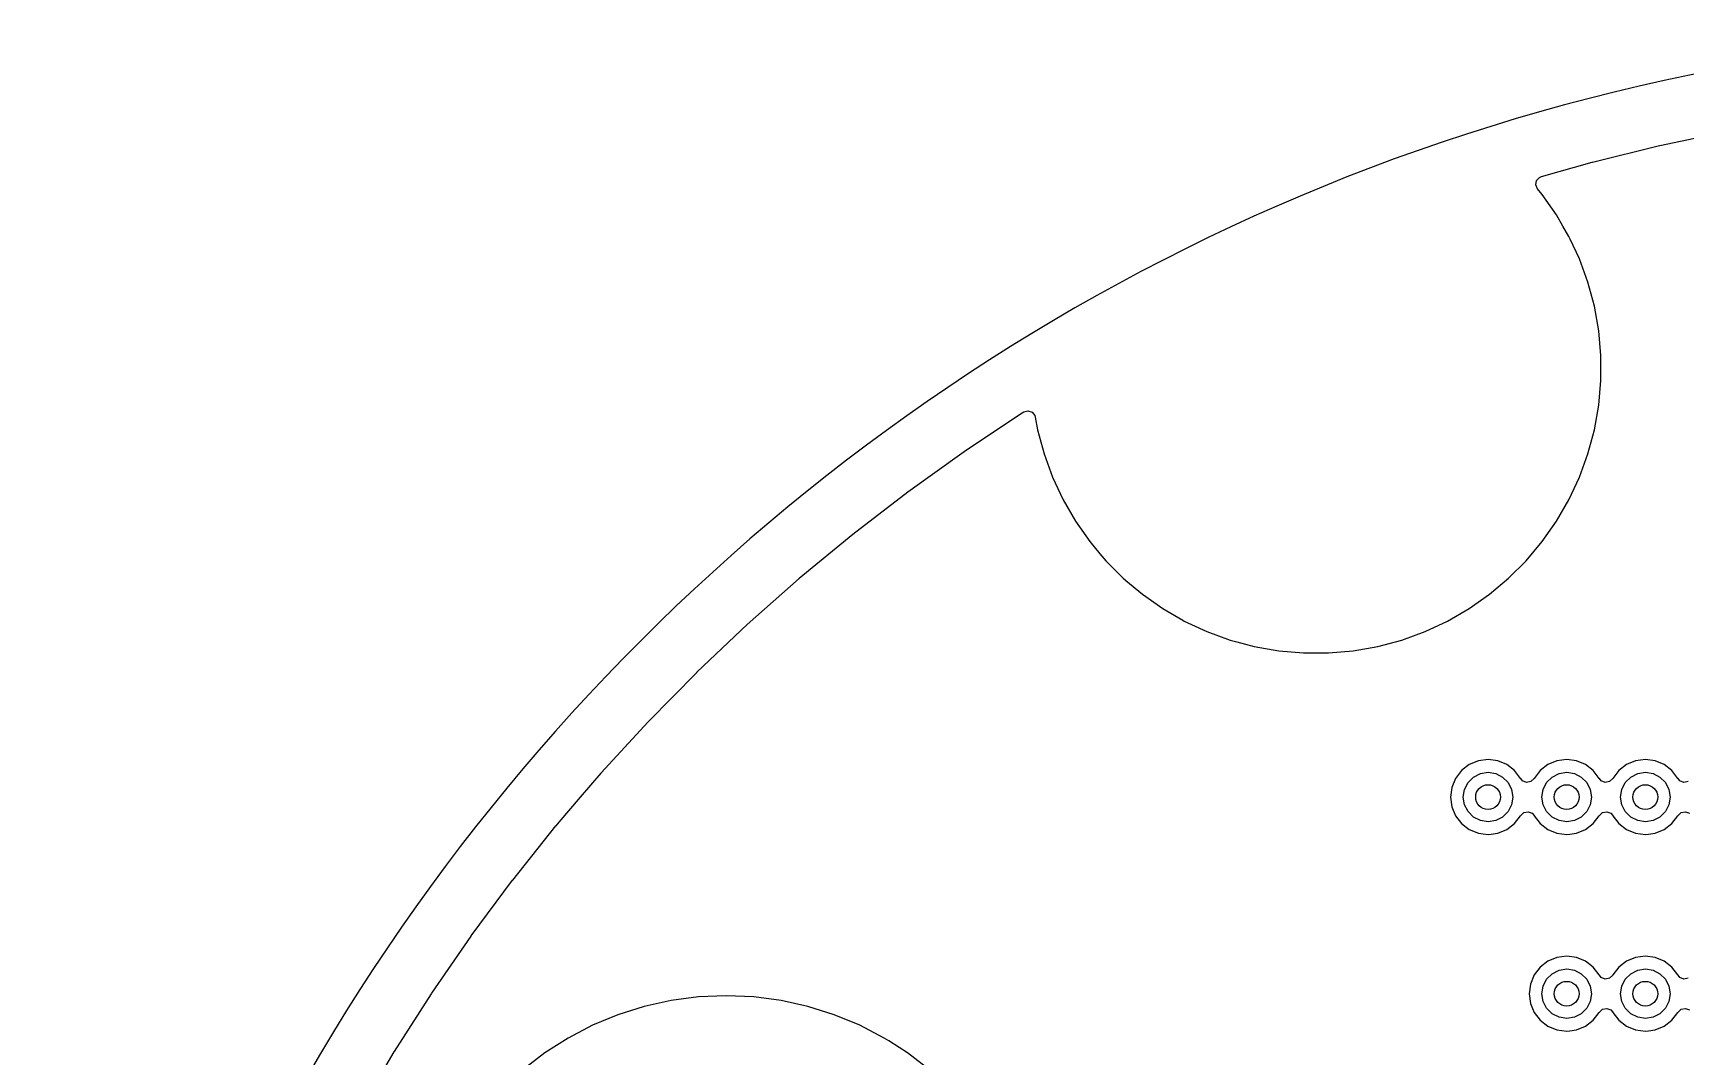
# Model space of a CAD drawing. Extents: x 116 to 183, y -128 to -37.6.
# Drawn here: x 115.95 to 142.64, y -54.11 to -37.57 of the extents above; entities that cross this region are included whole.
import ezdxf

# ---------------------------------------------------------------- set-up
doc = ezdxf.new("R2010")
doc.units = 0
doc.layers.add('BLACK', color=7, linetype='CONTINUOUS')

msp = doc.modelspace()

# ---------------------------------------------------------------- linework, layer by layer
at = {"layer": 'BLACK', "linetype": 'CONTINUOUS'}
for p, q in [((142.220778, -39.389185), (143.314555, -39.159325)), ((141.131407, -39.657615), (142.216629, -39.390132)), ((142.216629, -39.390132), (142.220778, -39.389185)), ((140.306502, -39.89134), (141.127332, -39.658694)), ((141.127332, -39.658694), (141.131407, -39.657615)), ((140.217319, -40.026336), (140.228358, -39.957344)), ((140.245331, -40.090344), (140.217319, -40.026336)), ((140.228358, -39.957344), (140.274946, -39.905273)), ((140.274946, -39.905273), (140.306502, -39.89134)), ((140.320534, -40.179969), (140.245331, -40.090344)), ((140.320539, -40.179975), (140.320534, -40.179969)), ((140.550959, -40.509048), (140.320539, -40.179975)), ((140.655394, -40.689936), (140.550959, -40.509048)), ((140.751817, -40.856945), (140.655394, -40.689936)), ((140.751825, -40.85696), (140.751817, -40.856945)), ((140.774038, -40.904597), (140.751825, -40.85696)), ((140.921597, -41.221038), (140.774038, -40.904597)), ((141.058995, -41.598535), (140.921597, -41.221038)), ((141.162969, -41.986571), (141.058995, -41.598535)), ((141.232728, -42.382192), (141.162969, -41.986571)), ((141.26774, -42.782388), (141.232728, -42.382192)), ((141.26774, -43.184112), (141.26774, -42.782388)), ((141.232728, -43.584308), (141.26774, -43.184112)), ((130.990412, -44.326581), (131.921138, -43.70759)), ((131.921138, -43.70759), (131.92466, -43.705334)), ((131.92466, -43.705334), (131.948175, -43.69084)), ((131.948175, -43.69084), (132.015574, -43.672423)), ((132.015574, -43.672423), (132.08223, -43.693367)), ((132.08223, -43.693367), (132.126982, -43.747024)), ((132.126982, -43.747024), (132.135353, -43.774868)), ((141.162969, -43.979929), (141.232728, -43.584308)), ((132.135353, -43.774868), (132.17151, -43.979923)), ((132.17151, -43.979923), (132.171513, -43.979936)), ((132.171513, -43.979936), (132.275481, -44.367954)), ((141.058995, -44.367965), (141.162969, -43.979929)), ((130.078202, -44.979676), (130.986983, -44.328948)), ((130.986983, -44.328948), (130.990412, -44.326581)), ((132.275481, -44.367954), (132.275484, -44.367964)), ((132.275484, -44.367964), (132.275485, -44.367965)), ((132.275485, -44.367965), (132.412883, -44.745462)), ((140.921597, -44.745462), (141.058995, -44.367965)), ((132.412883, -44.745462), (132.412886, -44.745469)), ((132.412886, -44.745469), (132.412887, -44.745471)), ((132.412887, -44.745471), (132.582654, -45.109539)), ((140.751821, -45.109548), (140.921597, -44.745462)), ((129.189078, -45.663868), (130.074825, -44.982183)), ((130.074825, -44.982183), (130.078202, -44.979676)), ((132.582654, -45.109539), (132.582662, -45.109554)), ((132.582662, -45.109554), (132.783516, -45.457443)), ((140.550959, -45.457452), (140.751821, -45.109548)), ((132.783516, -45.457443), (132.783525, -45.457458)), ((132.783525, -45.457458), (133.013945, -45.786531)), ((140.320539, -45.786525), (140.550959, -45.457452)), ((128.324053, -46.378378), (129.185761, -45.666513)), ((129.185761, -45.666513), (129.189078, -45.663868)), ((133.013945, -45.786531), (133.178719, -45.9829)), ((140.062316, -46.094264), (140.320539, -45.786525)), ((133.178719, -45.9829), (133.272164, -46.094264)), ((133.272164, -46.094264), (133.556226, -46.378326)), ((139.778254, -46.378326), (140.062316, -46.094264)), ((127.484287, -47.122251), (128.320859, -46.381111)), ((128.320859, -46.381111), (128.324053, -46.378378)), ((133.556226, -46.378326), (133.59589, -46.411608)), ((133.59589, -46.411608), (133.863958, -46.636544)), ((139.470515, -46.636549), (139.778254, -46.378326)), ((133.863958, -46.636544), (133.863964, -46.636548)), ((133.863964, -46.636548), (133.863965, -46.636549)), ((133.863965, -46.636549), (134.193038, -46.866969)), ((139.141442, -46.866969), (139.470515, -46.636549)), ((134.193038, -46.866969), (134.519098, -47.055219)), ((138.793538, -47.067831), (139.141442, -46.866969)), ((126.670592, -47.89476), (127.481139, -47.125137)), ((127.481139, -47.125137), (127.484287, -47.122251)), ((134.519098, -47.055219), (134.540935, -47.067827)), ((134.540935, -47.067827), (134.54095, -47.067835)), ((134.54095, -47.067835), (134.657646, -47.122251)), ((134.657646, -47.122251), (134.905028, -47.237607)), ((134.905028, -47.237607), (135.282525, -47.375005)), ((138.051955, -47.375005), (138.429452, -47.237607)), ((138.429452, -47.237607), (138.793538, -47.067831)), ((135.282525, -47.375005), (135.282531, -47.375006)), ((135.282531, -47.375006), (135.282535, -47.375008)), ((135.282535, -47.375008), (135.388203, -47.403321)), ((135.388203, -47.403321), (135.670561, -47.478979)), ((135.670561, -47.478979), (136.066182, -47.548738)), ((137.268298, -47.548738), (137.663919, -47.478979)), ((137.663919, -47.478979), (138.051955, -47.375005)), ((136.066182, -47.548738), (136.466376, -47.583749)), ((136.466376, -47.583749), (136.466377, -47.58375)), ((136.466377, -47.58375), (136.466378, -47.58375)), ((136.466378, -47.58375), (136.868103, -47.58375)), ((136.868103, -47.583749), (137.268298, -47.548738)), ((136.868103, -47.58375), (136.868103, -47.583749)), ((125.884104, -48.694839), (126.667608, -47.897693)), ((126.667608, -47.897693), (126.670592, -47.89476)), ((125.125711, -49.521577), (125.88121, -48.697888)), ((125.88121, -48.697888), (125.884104, -48.694839)), ((139.289237, -49.325956), (139.14316, -49.386463)), ((139.289239, -49.325955), (139.289237, -49.325956)), ((139.445999, -49.305318), (139.289239, -49.325955)), ((139.446001, -49.305318), (139.445999, -49.305318)), ((139.60276, -49.325955), (139.446001, -49.305318)), ((139.602762, -49.325956), (139.60276, -49.325955)), ((139.748841, -49.386464), (139.602762, -49.325956)), ((140.559237, -49.325956), (140.41316, -49.386463)), ((140.559239, -49.325955), (140.559237, -49.325956)), ((140.715999, -49.305318), (140.559239, -49.325955)), ((140.716001, -49.305318), (140.715999, -49.305318)), ((140.87276, -49.325955), (140.716001, -49.305318)), ((140.872762, -49.325956), (140.87276, -49.325955)), ((141.018841, -49.386464), (140.872762, -49.325956)), ((141.829237, -49.325956), (141.68316, -49.386463)), ((141.829239, -49.325955), (141.829237, -49.325956)), ((141.985999, -49.305318), (141.829239, -49.325955)), ((141.986001, -49.305318), (141.985999, -49.305318)), ((142.14276, -49.325955), (141.986001, -49.305318)), ((142.142762, -49.325956), (142.14276, -49.325955)), ((142.288841, -49.386464), (142.142762, -49.325956)), ((124.792436, -49.910998), (125.122911, -49.524736)), ((125.122911, -49.524736), (125.125711, -49.521577)), ((138.921463, -49.60816), (138.860956, -49.754237)), ((139.017718, -49.482718), (138.921463, -49.60816)), ((139.14316, -49.386463), (139.017718, -49.482718)), ((139.122393, -49.675886), (139.210886, -49.587393)), ((139.210886, -49.587393), (139.322393, -49.530577)), ((139.322393, -49.530577), (139.446, -49.511)), ((139.446, -49.511), (139.569607, -49.530577)), ((139.569607, -49.530577), (139.681114, -49.587393)), ((139.681114, -49.587393), (139.769607, -49.675886)), ((139.874282, -49.482718), (139.748841, -49.386464)), ((139.970536, -49.608159), (139.874282, -49.482718)), ((139.970541, -49.608166), (139.970536, -49.608159)), ((139.973613, -49.613487), (139.970541, -49.608166)), ((140.004349, -49.648959), (139.973613, -49.613487)), ((140.188387, -49.613487), (140.137821, -49.661703)), ((140.191458, -49.608166), (140.188387, -49.613487)), ((140.287718, -49.482718), (140.191458, -49.608166)), ((140.41316, -49.386463), (140.287718, -49.482718)), ((140.392393, -49.675886), (140.480886, -49.587393)), ((140.480886, -49.587393), (140.592393, -49.530577)), ((140.592393, -49.530577), (140.716, -49.511)), ((140.716, -49.511), (140.839607, -49.530577)), ((140.839607, -49.530577), (140.951114, -49.587393)), ((140.951114, -49.587393), (141.039607, -49.675886)), ((141.144282, -49.482718), (141.018841, -49.386464)), ((141.240536, -49.608159), (141.144282, -49.482718)), ((141.240541, -49.608166), (141.240536, -49.608159)), ((141.243613, -49.613487), (141.240541, -49.608166)), ((141.274349, -49.648959), (141.243613, -49.613487)), ((141.458387, -49.613487), (141.407821, -49.661703)), ((141.461458, -49.608166), (141.458387, -49.613487)), ((141.557718, -49.482718), (141.461458, -49.608166)), ((141.68316, -49.386463), (141.557718, -49.482718)), ((141.662393, -49.675886), (141.750886, -49.587393)), ((141.750886, -49.587393), (141.862393, -49.530577)), ((141.862393, -49.530577), (141.986, -49.511)), ((141.986, -49.511), (142.109607, -49.530577)), ((142.109607, -49.530577), (142.221114, -49.587393)), ((142.221114, -49.587393), (142.309607, -49.675886)), ((142.414282, -49.482718), (142.288841, -49.386464)), ((142.510536, -49.608159), (142.414282, -49.482718)), ((142.510541, -49.608166), (142.510536, -49.608159)), ((142.513613, -49.613487), (142.510541, -49.608166)), ((142.544349, -49.648959), (142.513613, -49.613487)), ((124.447111, -50.314616), (124.792436, -49.910998)), ((138.860955, -49.754239), (138.840318, -49.910998)), ((138.840318, -49.910998), (138.840318, -49.911001)), ((138.840318, -49.911001), (138.860955, -50.06776)), ((138.860956, -49.754237), (138.860955, -49.754239)), ((139.046, -49.911), (139.065577, -49.787393)), ((139.065577, -50.034607), (139.046, -49.911)), ((139.065577, -49.787393), (139.122393, -49.675886)), ((139.769607, -49.675886), (139.826423, -49.787393)), ((139.826423, -49.787393), (139.846, -49.911)), ((139.846, -49.911), (139.826423, -50.034607)), ((140.069214, -49.674927), (140.004349, -49.648959)), ((140.137821, -49.661703), (140.069214, -49.674927)), ((140.316, -49.911), (140.335577, -49.787393)), ((140.335577, -50.034607), (140.316, -49.911)), ((140.335577, -49.787393), (140.392393, -49.675886)), ((141.039607, -49.675886), (141.096423, -49.787393)), ((141.096423, -49.787393), (141.116, -49.911)), ((141.116, -49.911), (141.096423, -50.034607)), ((141.339214, -49.674927), (141.274349, -49.648959)), ((141.407821, -49.661703), (141.339214, -49.674927)), ((141.586, -49.911), (141.605577, -49.787393)), ((141.605577, -50.034607), (141.586, -49.911)), ((141.605577, -49.787393), (141.662393, -49.675886)), ((142.309607, -49.675886), (142.366423, -49.787393)), ((142.366423, -49.787393), (142.386, -49.911)), ((142.386, -49.911), (142.366423, -50.034607)), ((142.609214, -49.674927), (142.544349, -49.648959)), ((142.677821, -49.661703), (142.609214, -49.674927)), ((138.860955, -50.06776), (138.860956, -50.067762)), ((138.860956, -50.067762), (138.920654, -50.211887)), ((139.122393, -50.146114), (139.065577, -50.034607)), ((139.210886, -50.234607), (139.122393, -50.146114)), ((139.769607, -50.146114), (139.681114, -50.234607)), ((139.826423, -50.034607), (139.769607, -50.146114)), ((139.97361, -50.208515), (140.024175, -50.160298)), ((140.024175, -50.160298), (140.092782, -50.147072)), ((140.092782, -50.147072), (140.157648, -50.173037)), ((140.157648, -50.173037), (140.18839, -50.208515)), ((140.392393, -50.146114), (140.335577, -50.034607)), ((140.480886, -50.234607), (140.392393, -50.146114)), ((141.039607, -50.146114), (140.951114, -50.234607)), ((141.096423, -50.034607), (141.039607, -50.146114)), ((141.24361, -50.208515), (141.294175, -50.160298)), ((141.294175, -50.160298), (141.362782, -50.147072)), ((141.362782, -50.147072), (141.427648, -50.173037)), ((141.427648, -50.173037), (141.45839, -50.208515)), ((141.662393, -50.146114), (141.605577, -50.034607)), ((141.750886, -50.234607), (141.662393, -50.146114)), ((142.309607, -50.146114), (142.221114, -50.234607)), ((142.366423, -50.034607), (142.309607, -50.146114)), ((142.51361, -50.208515), (142.564175, -50.160298)), ((142.564175, -50.160298), (142.632782, -50.147072)), ((142.632782, -50.147072), (142.697648, -50.173037)), ((123.696703, -51.251152), (124.393584, -50.37729)), ((124.393584, -50.37729), (124.396298, -50.374006)), ((124.396298, -50.374006), (124.447111, -50.314616)), ((138.920654, -50.211887), (138.921464, -50.213841)), ((138.921464, -50.213841), (139.017718, -50.339282)), ((139.017718, -50.339282), (139.143159, -50.435536)), ((139.143159, -50.435536), (139.289238, -50.496044)), ((139.322393, -50.291423), (139.210886, -50.234607)), ((139.446, -50.311), (139.322393, -50.291423)), ((139.569607, -50.291423), (139.446, -50.311)), ((139.681114, -50.234607), (139.569607, -50.291423)), ((139.602762, -50.496044), (139.748841, -50.435536)), ((139.748841, -50.435536), (139.874282, -50.339282)), ((139.874282, -50.339282), (139.970536, -50.213841)), ((139.970536, -50.213841), (139.970541, -50.213828)), ((139.970541, -50.213828), (139.97361, -50.208515)), ((140.18839, -50.208515), (140.191461, -50.213834)), ((140.191461, -50.213834), (140.191464, -50.213841)), ((140.191464, -50.213841), (140.287718, -50.339282)), ((140.287718, -50.339282), (140.413159, -50.435536)), ((140.413159, -50.435536), (140.559238, -50.496044)), ((140.592393, -50.291423), (140.480886, -50.234607)), ((140.716, -50.311), (140.592393, -50.291423)), ((140.839607, -50.291423), (140.716, -50.311)), ((140.951114, -50.234607), (140.839607, -50.291423)), ((140.872762, -50.496044), (141.018841, -50.435536)), ((141.018841, -50.435536), (141.144282, -50.339282)), ((141.144282, -50.339282), (141.240536, -50.213841)), ((141.240536, -50.213841), (141.240541, -50.213828)), ((141.240541, -50.213828), (141.24361, -50.208515)), ((141.45839, -50.208515), (141.461461, -50.213834)), ((141.461461, -50.213834), (141.461464, -50.213841)), ((141.461464, -50.213841), (141.557718, -50.339282)), ((141.557718, -50.339282), (141.683159, -50.435536)), ((141.683159, -50.435536), (141.829238, -50.496044)), ((141.862393, -50.291423), (141.750886, -50.234607)), ((141.986, -50.311), (141.862393, -50.291423)), ((142.109607, -50.291423), (141.986, -50.311)), ((142.221114, -50.234607), (142.109607, -50.291423)), ((142.142762, -50.496044), (142.288841, -50.435536)), ((142.288841, -50.435536), (142.414282, -50.339282)), ((142.414282, -50.339282), (142.510536, -50.213841)), ((142.510536, -50.213841), (142.510541, -50.213828)), ((142.510541, -50.213828), (142.51361, -50.208515)), ((139.289238, -50.496044), (139.367619, -50.506363)), ((139.367619, -50.506363), (139.445999, -50.516682)), ((139.445999, -50.516682), (139.446, -50.516682)), ((139.446, -50.516682), (139.446001, -50.516682)), ((139.446001, -50.516682), (139.498254, -50.509802)), ((139.498254, -50.509802), (139.602762, -50.496044)), ((140.559238, -50.496044), (140.637619, -50.506363)), ((140.637619, -50.506363), (140.715999, -50.516682)), ((140.715999, -50.516682), (140.716, -50.516682)), ((140.716, -50.516682), (140.716001, -50.516682)), ((140.716001, -50.516682), (140.768254, -50.509802)), ((140.768254, -50.509802), (140.872762, -50.496044)), ((141.829238, -50.496044), (141.907619, -50.506363)), ((141.907619, -50.506363), (141.985999, -50.516682)), ((141.985999, -50.516682), (141.986, -50.516682)), ((141.986, -50.516682), (141.986001, -50.516682)), ((141.986001, -50.516682), (142.038254, -50.509802)), ((142.038254, -50.509802), (142.142762, -50.496044)), ((123.027847, -52.151862), (123.694147, -51.254474)), ((123.694147, -51.254474), (123.696703, -51.251152)), ((122.390442, -53.075175), (123.025386, -52.1553)), ((123.025386, -52.1553), (123.027847, -52.151862)), ((140.41316, -52.561463), (140.287718, -52.657718)), ((140.559237, -52.500956), (140.41316, -52.561463)), ((140.559239, -52.500955), (140.559237, -52.500956)), ((140.715999, -52.480318), (140.559239, -52.500955)), ((140.716001, -52.480318), (140.715999, -52.480318)), ((140.87276, -52.500955), (140.716001, -52.480318)), ((140.872762, -52.500956), (140.87276, -52.500955)), ((141.018841, -52.561464), (140.872762, -52.500956)), ((141.144282, -52.657718), (141.018841, -52.561464)), ((141.68316, -52.561463), (141.557718, -52.657718)), ((141.829237, -52.500956), (141.68316, -52.561463)), ((141.829239, -52.500955), (141.829237, -52.500956)), ((141.985999, -52.480318), (141.829239, -52.500955)), ((141.986001, -52.480318), (141.985999, -52.480318)), ((142.14276, -52.500955), (141.986001, -52.480318)), ((142.142762, -52.500956), (142.14276, -52.500955)), ((142.288841, -52.561464), (142.142762, -52.500956)), ((142.414282, -52.657718), (142.288841, -52.561464)), ((140.191463, -52.78316), (140.130956, -52.929237)), ((140.287718, -52.657718), (140.191463, -52.78316)), ((140.392393, -52.850886), (140.480886, -52.762393)), ((140.480886, -52.762393), (140.592393, -52.705577)), ((140.592393, -52.705577), (140.716, -52.686)), ((140.716, -52.686), (140.839607, -52.705577)), ((140.839607, -52.705577), (140.951114, -52.762393)), ((140.951114, -52.762393), (141.039607, -52.850886)), ((141.240536, -52.783159), (141.144282, -52.657718)), ((141.240541, -52.783166), (141.240536, -52.783159)), ((141.243613, -52.788487), (141.240541, -52.783166)), ((141.274349, -52.823959), (141.243613, -52.788487)), ((141.339214, -52.849927), (141.274349, -52.823959)), ((141.407821, -52.836703), (141.339214, -52.849927)), ((141.458387, -52.788487), (141.407821, -52.836703)), ((141.461458, -52.783166), (141.458387, -52.788487)), ((141.557718, -52.657718), (141.461458, -52.783166)), ((141.662393, -52.850886), (141.750886, -52.762393)), ((141.750886, -52.762393), (141.862393, -52.705577)), ((141.862393, -52.705577), (141.986, -52.686)), ((141.986, -52.686), (142.109607, -52.705577)), ((142.109607, -52.705577), (142.221114, -52.762393)), ((142.221114, -52.762393), (142.309607, -52.850886)), ((142.510536, -52.783159), (142.414282, -52.657718)), ((142.510541, -52.783166), (142.510536, -52.783159)), ((142.513613, -52.788487), (142.510541, -52.783166)), ((142.544349, -52.823959), (142.513613, -52.788487)), ((142.609214, -52.849927), (142.544349, -52.823959)), ((142.677821, -52.836703), (142.609214, -52.849927)), ((121.785336, -54.019861), (122.383426, -53.085998)), ((122.383426, -53.085998), (122.38813, -53.078653)), ((122.38813, -53.078653), (122.390442, -53.075175)), ((140.130955, -52.929239), (140.110318, -53.085998)), ((140.110318, -53.085998), (140.110318, -53.086001)), ((140.110318, -53.086001), (140.130955, -53.24276)), ((140.130956, -52.929237), (140.130955, -52.929239)), ((140.316, -53.086), (140.335577, -52.962393)), ((140.335577, -53.209607), (140.316, -53.086)), ((140.335577, -52.962393), (140.392393, -52.850886)), ((141.039607, -52.850886), (141.096423, -52.962393)), ((141.096423, -52.962393), (141.116, -53.086)), ((141.116, -53.086), (141.096423, -53.209607)), ((141.586, -53.086), (141.605577, -52.962393)), ((141.605577, -53.209607), (141.586, -53.086)), ((141.605577, -52.962393), (141.662393, -52.850886)), ((142.309607, -52.850886), (142.366423, -52.962393)), ((142.366423, -52.962393), (142.386, -53.086)), ((142.386, -53.086), (142.366423, -53.209607)), ((125.82087, -53.291853), (125.3961, -53.425783)), ((126.255707, -53.195452), (125.82087, -53.291853)), ((126.255716, -53.195451), (126.255707, -53.195452)), ((126.69728, -53.137317), (126.255716, -53.195451)), ((127.14224, -53.117891), (126.69728, -53.137317)), ((127.587199, -53.137317), (127.14224, -53.117891)), ((128.028763, -53.195451), (127.587199, -53.137317)), ((128.028772, -53.195452), (128.028763, -53.195451)), ((128.463609, -53.291853), (128.028772, -53.195452)), ((128.888379, -53.425783), (128.463609, -53.291853)), ((140.130955, -53.24276), (140.130956, -53.242762)), ((140.130956, -53.242762), (140.164383, -53.323463)), ((140.164383, -53.323463), (140.191464, -53.388841)), ((140.392393, -53.321114), (140.335577, -53.209607)), ((140.480886, -53.409607), (140.392393, -53.321114)), ((141.039607, -53.321114), (140.951114, -53.409607)), ((141.096423, -53.209607), (141.039607, -53.321114)), ((141.24361, -53.383515), (141.294175, -53.335298)), ((141.294175, -53.335298), (141.362782, -53.322072)), ((141.362782, -53.322072), (141.427648, -53.348037)), ((141.427648, -53.348037), (141.45839, -53.383515)), ((141.662393, -53.321114), (141.605577, -53.209607)), ((141.750886, -53.409607), (141.662393, -53.321114)), ((142.309607, -53.321114), (142.221114, -53.409607)), ((142.366423, -53.209607), (142.309607, -53.321114)), ((142.51361, -53.383515), (142.564175, -53.335298)), ((142.564175, -53.335298), (142.632782, -53.322072)), ((142.632782, -53.322072), (142.697648, -53.348037)), ((124.984617, -53.596224), (124.58957, -53.801873)), ((125.396087, -53.425788), (124.984617, -53.596224)), ((125.3961, -53.425783), (125.396087, -53.425788)), ((128.888392, -53.425788), (128.888379, -53.425783)), ((129.299862, -53.596224), (128.888392, -53.425788)), ((129.69491, -53.801873), (129.299862, -53.596224)), ((140.191464, -53.388841), (140.287718, -53.514282)), ((140.287718, -53.514282), (140.413159, -53.610536)), ((140.413159, -53.610536), (140.559238, -53.671044)), ((140.592393, -53.466423), (140.480886, -53.409607)), ((140.716, -53.486), (140.592393, -53.466423)), ((140.839607, -53.466423), (140.716, -53.486)), ((140.951114, -53.409607), (140.839607, -53.466423)), ((140.872762, -53.671044), (141.018841, -53.610536)), ((141.018841, -53.610536), (141.144282, -53.514282)), ((141.144282, -53.514282), (141.240536, -53.388841)), ((141.240536, -53.388841), (141.240541, -53.388828)), ((141.240541, -53.388828), (141.24361, -53.383515)), ((141.45839, -53.383515), (141.461461, -53.388834)), ((141.461461, -53.388834), (141.461464, -53.388841)), ((141.461464, -53.388841), (141.557718, -53.514282)), ((141.557718, -53.514282), (141.683159, -53.610536)), ((141.683159, -53.610536), (141.829238, -53.671044)), ((141.862393, -53.466423), (141.750886, -53.409607)), ((141.986, -53.486), (141.862393, -53.466423)), ((142.109607, -53.466423), (141.986, -53.486)), ((142.221114, -53.409607), (142.109607, -53.466423)), ((142.142762, -53.671044), (142.288841, -53.610536)), ((142.288841, -53.610536), (142.414282, -53.514282)), ((142.414282, -53.514282), (142.510536, -53.388841)), ((142.510536, -53.388841), (142.510541, -53.388828)), ((142.510541, -53.388828), (142.51361, -53.383515)), ((124.58957, -53.801873), (124.213921, -54.041187)), ((129.694911, -53.801874), (129.694909, -53.801873)), ((129.694909, -53.801873), (129.69491, -53.801873)), ((129.69492, -53.801879), (129.694911, -53.801874)), ((129.767312, -53.847998), (129.69492, -53.801879)), ((129.938197, -53.956864), (129.767312, -53.847998)), ((140.559238, -53.671044), (140.637619, -53.681363)), ((140.637619, -53.681363), (140.715999, -53.691682)), ((140.715999, -53.691682), (140.716, -53.691682)), ((140.716, -53.691682), (140.716001, -53.691682)), ((140.716001, -53.691682), (140.768254, -53.684802)), ((140.768254, -53.684802), (140.872762, -53.671044)), ((141.829238, -53.671044), (141.907619, -53.681363)), ((141.907619, -53.681363), (141.985999, -53.691682)), ((141.985999, -53.691682), (141.986, -53.691682)), ((141.986, -53.691682), (141.986001, -53.691682)), ((141.986001, -53.691682), (142.038254, -53.684802)), ((142.038254, -53.684802), (142.142762, -53.671044)), ((121.21313, -54.984981), (121.783116, -54.023461)), ((121.783116, -54.023461), (121.785336, -54.019861)), ((124.213921, -54.041187), (123.860584, -54.312312)), ((130.070558, -54.041187), (129.938197, -53.956864)), ((130.423895, -54.312312), (130.070558, -54.041187))]:
    msp.add_line(p, q, dxfattribs=at)
at = {"layer": 'BLACK'}
for centre in [(139.446, -49.911), (140.716, -49.911), (141.986, -49.911), (140.716, -53.086), (141.986, -53.086)]:
    msp.add_circle(centre, 0.2, dxfattribs=at)
msp.add_arc((149.450502, -71.074296), 33.5, 0, 180, dxfattribs=at)

doc.saveas('drawing.dxf')
